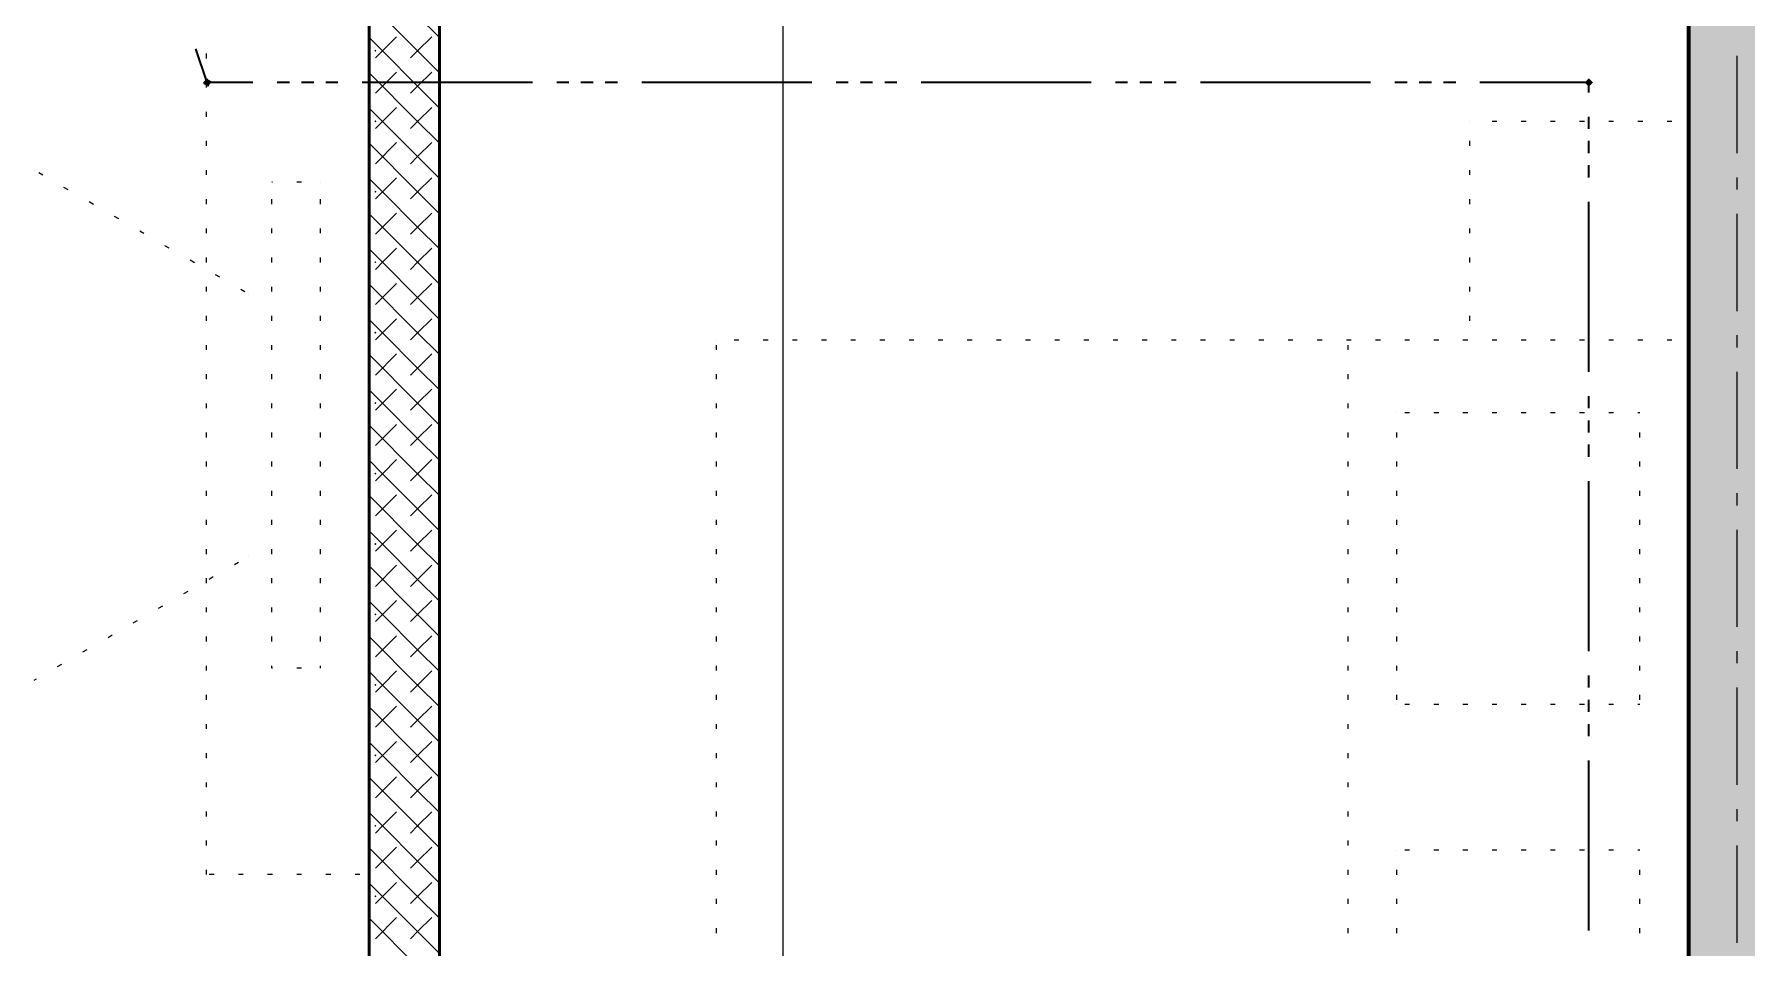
# Model space of a CAD drawing. Header units: millimetres. Extents: x 0 to 594, y 0 to 420.
# Drawn here: x 250.37 to 286.49, y 309.75 to 329.02 of the extents above; entities that cross this region are included whole.
import ezdxf

# ---------------------------------------------------------------- set-up
doc = ezdxf.new("R2010")
doc.units = ezdxf.units.MM
doc.header["$LTSCALE"] = 8
for name, color, linetype in [('PDF_Koty delkove', 7, 'Continuous'), ('PDF_Nabytek', 7, 'Continuous'), ('PDF_Osy hlavni', 7, 'Continuous'), ('PDF_Pozarni useky', 7, 'Continuous'), ('PDF_Pricky zdene', 7, 'Continuous'), ('PDF_Steny obvodove nosne', 7, 'Continuous')]:
    doc.layers.add(name, color=color, linetype=linetype)

msp = doc.modelspace()

# ---------------------------------------------------------------- linework, layer by layer
at = {"layer": 'PDF_Koty delkove', "lineweight": 18}
msp.add_lwpolyline([(266.168, 191.118), (266.168, 192.604), (266.168, 222.995), (266.168, 225.762), (266.168, 246.262), (266.168, 249.03), (266.168, 279.421), (266.168, 280.907), (266.168, 330.055), (266.168, 333.95)], dxfattribs=at)
at = {"layer": 'PDF_Nabytek', "lineweight": 13}
for points in [[(254.009, 328.515), (254.009, 328.618)], [(257.434, 328.515), (257.434, 328.618)], [(254.009, 327.9), (254.009, 328.003)], [(257.434, 327.9), (257.434, 328.003)], [(254.009, 327.285), (254.009, 327.388)], [(257.434, 327.285), (257.434, 327.388)], [(280.651, 327.185), (280.651, 327.185)], [(280.651, 327.185), (280.651, 327.185)], [(281.225, 327.185), (281.123, 327.185)], [(281.84, 327.185), (281.738, 327.185)], [(282.455, 327.185), (282.353, 327.185)], [(283.07, 327.185), (282.968, 327.185)], [(283.685, 327.185), (283.583, 327.185)], [(284.3, 327.185), (284.198, 327.185)], [(284.915, 327.185), (284.813, 327.185)], [(285.263, 327.185), (285.263, 327.185)], [(285.263, 327.185), (285.263, 327.185)], [(254.009, 326.67), (254.009, 326.773)], [(257.434, 326.67), (257.434, 326.773)], [(280.651, 326.67), (280.651, 326.773)], [(285.263, 326.67), (285.263, 326.773)], [(250.373, 326.156), (250.373, 326.156)], [(250.556, 326.05), (250.467, 326.101)], [(254.009, 326.055), (254.009, 326.158)], [(255.395, 325.904), (255.385, 325.904)], [(255.385, 325.904), (255.385, 325.904)], [(255.385, 325.904), (255.385, 325.904)], [(256.01, 325.904), (255.908, 325.904)], [(256.409, 325.904), (256.409, 325.904)], [(256.409, 325.904), (256.409, 325.904)], [(257.434, 326.055), (257.434, 326.158)], [(280.651, 326.055), (280.651, 326.158)], [(285.263, 326.055), (285.263, 326.158)], [(251.089, 325.743), (251, 325.794)], [(251.621, 325.435), (251.533, 325.486)], [(254.009, 325.44), (254.009, 325.543)], [(255.385, 325.44), (255.385, 325.543)], [(256.409, 325.44), (256.409, 325.543)], [(257.434, 325.44), (257.434, 325.543)], [(280.651, 325.44), (280.651, 325.543)], [(285.263, 325.44), (285.263, 325.543)], [(252.154, 325.128), (252.065, 325.179)], [(252.686, 324.82), (252.598, 324.871)], [(254.009, 324.825), (254.009, 324.928)], [(255.385, 324.825), (255.385, 324.928)], [(256.409, 324.825), (256.409, 324.928)], [(257.434, 324.825), (257.434, 324.928)], [(280.651, 324.825), (280.651, 324.928)], [(285.263, 324.825), (285.263, 324.928)], [(253.219, 324.513), (253.13, 324.564)], [(253.752, 324.205), (253.663, 324.256)], [(254.009, 324.21), (254.009, 324.313)], [(255.385, 324.21), (255.385, 324.313)], [(256.409, 324.21), (256.409, 324.313)], [(257.434, 324.21), (257.434, 324.313)], [(280.651, 324.21), (280.651, 324.313)], [(285.263, 324.21), (285.263, 324.313)], [(254.009, 323.595), (254.009, 323.698)], [(254.284, 323.898), (254.196, 323.949)], [(254.817, 323.59), (254.728, 323.641)], [(255.385, 323.595), (255.385, 323.698)], [(256.409, 323.595), (256.409, 323.698)], [(257.434, 323.595), (257.434, 323.698)], [(280.651, 323.595), (280.651, 323.698)], [(285.263, 323.595), (285.263, 323.698)], [(254.897, 323.544), (254.897, 323.544)], [(254.009, 322.98), (254.009, 323.083)], [(255.385, 322.98), (255.385, 323.083)], [(256.409, 322.98), (256.409, 323.083)], [(257.434, 322.98), (257.434, 323.083)], [(280.651, 322.98), (280.651, 323.083)], [(285.263, 322.98), (285.263, 323.083)], [(264.763, 322.573), (264.763, 322.573)], [(264.763, 322.573), (264.763, 322.573)], [(265.235, 322.573), (265.133, 322.573)], [(265.85, 322.573), (265.748, 322.573)], [(266.465, 322.573), (266.363, 322.573)], [(267.08, 322.573), (266.978, 322.573)], [(267.695, 322.573), (267.593, 322.573)], [(268.31, 322.573), (268.208, 322.573)], [(268.925, 322.573), (268.823, 322.573)], [(269.54, 322.573), (269.438, 322.573)], [(270.155, 322.573), (270.053, 322.573)], [(270.77, 322.573), (270.668, 322.573)], [(271.385, 322.573), (271.283, 322.573)], [(272, 322.573), (271.898, 322.573)], [(272.615, 322.573), (272.513, 322.573)], [(273.23, 322.573), (273.128, 322.573)], [(273.845, 322.573), (273.743, 322.573)], [(274.46, 322.573), (274.358, 322.573)], [(275.075, 322.573), (274.973, 322.573)], [(275.69, 322.573), (275.588, 322.573)], [(276.305, 322.573), (276.203, 322.573)], [(276.92, 322.573), (276.818, 322.573)], [(277.535, 322.573), (277.433, 322.573)], [(278.15, 322.573), (278.048, 322.573)], [(278.088, 322.573), (278.088, 322.573)], [(278.765, 322.573), (278.663, 322.573)], [(279.38, 322.573), (279.278, 322.573)], [(279.995, 322.573), (279.893, 322.573)], [(280.61, 322.573), (280.508, 322.573)], [(280.651, 322.573), (280.651, 322.573)], [(281.225, 322.573), (281.123, 322.573)], [(281.84, 322.573), (281.738, 322.573)], [(282.455, 322.573), (282.353, 322.573)], [(283.07, 322.573), (282.968, 322.573)], [(283.685, 322.573), (283.583, 322.573)], [(284.3, 322.573), (284.198, 322.573)], [(284.915, 322.573), (284.813, 322.573)], [(285.263, 322.573), (285.263, 322.573)], [(285.263, 322.573), (285.263, 322.573)], [(285.263, 322.573), (285.263, 322.573)], [(254.009, 322.365), (254.009, 322.468)], [(255.385, 322.365), (255.385, 322.468)], [(256.409, 322.365), (256.409, 322.468)], [(257.434, 322.365), (257.434, 322.468)], [(264.763, 322.365), (264.763, 322.468)], [(278.088, 322.365), (278.088, 322.468)], [(285.263, 322.365), (285.263, 322.468)], [(254.009, 321.75), (254.009, 321.853)], [(255.385, 321.75), (255.385, 321.853)], [(256.409, 321.75), (256.409, 321.853)], [(257.434, 321.75), (257.434, 321.853)], [(264.763, 321.75), (264.763, 321.853)], [(278.088, 321.75), (278.088, 321.853)], [(285.263, 321.75), (285.263, 321.853)], [(254.009, 321.135), (254.009, 321.238)], [(255.385, 321.135), (255.385, 321.238)], [(256.409, 321.135), (256.409, 321.238)], [(257.434, 321.135), (257.434, 321.238)], [(264.763, 321.135), (264.763, 321.238)], [(278.088, 321.135), (278.088, 321.238)], [(285.263, 321.135), (285.263, 321.238)], [(279.113, 321.035), (279.113, 321.035)], [(279.113, 321.035), (279.113, 321.035)], [(279.38, 321.035), (279.278, 321.035)], [(279.995, 321.035), (279.893, 321.035)], [(280.61, 321.035), (280.508, 321.035)], [(281.225, 321.035), (281.123, 321.035)], [(281.84, 321.035), (281.738, 321.035)], [(282.455, 321.035), (282.353, 321.035)], [(283.07, 321.035), (282.968, 321.035)], [(283.685, 321.035), (283.583, 321.035)], [(284.238, 321.035), (284.198, 321.035)], [(284.238, 321.035), (284.238, 321.035)], [(254.009, 320.52), (254.009, 320.623)], [(255.385, 320.52), (255.385, 320.623)], [(256.409, 320.52), (256.409, 320.623)], [(257.434, 320.52), (257.434, 320.623)], [(264.763, 320.52), (264.763, 320.623)], [(278.088, 320.52), (278.088, 320.623)], [(279.113, 320.52), (279.113, 320.623)], [(284.238, 320.52), (284.238, 320.623)], [(285.263, 320.52), (285.263, 320.623)], [(254.009, 319.905), (254.009, 320.008)], [(255.385, 319.905), (255.385, 320.008)], [(256.409, 319.905), (256.409, 320.008)], [(257.434, 319.905), (257.434, 320.008)], [(264.763, 319.905), (264.763, 320.008)], [(278.088, 319.905), (278.088, 320.008)], [(279.113, 319.905), (279.113, 320.008)], [(284.238, 319.905), (284.238, 320.008)], [(285.263, 319.905), (285.263, 320.008)], [(254.009, 319.29), (254.009, 319.393)], [(255.385, 319.29), (255.385, 319.393)], [(256.409, 319.29), (256.409, 319.393)], [(257.434, 319.29), (257.434, 319.393)], [(264.763, 319.29), (264.763, 319.393)], [(278.088, 319.29), (278.088, 319.393)], [(279.113, 319.29), (279.113, 319.393)], [(284.238, 319.29), (284.238, 319.393)], [(285.263, 319.29), (285.263, 319.393)], [(254.009, 318.675), (254.009, 318.778)], [(255.385, 318.675), (255.385, 318.778)], [(256.409, 318.675), (256.409, 318.778)], [(257.434, 318.675), (257.434, 318.778)], [(264.763, 318.675), (264.763, 318.778)], [(278.088, 318.675), (278.088, 318.778)], [(279.113, 318.675), (279.113, 318.778)], [(284.238, 318.675), (284.238, 318.778)], [(285.263, 318.675), (285.263, 318.778)], [(254.009, 318.06), (254.009, 318.163)], [(254.593, 317.839), (254.682, 317.89)], [(254.897, 318.014), (254.897, 318.014)], [(255.385, 318.06), (255.385, 318.163)], [(256.409, 318.06), (256.409, 318.163)], [(257.434, 318.06), (257.434, 318.163)], [(264.763, 318.06), (264.763, 318.163)], [(278.088, 318.06), (278.088, 318.163)], [(279.113, 318.06), (279.113, 318.163)], [(284.238, 318.06), (284.238, 318.163)], [(285.263, 318.06), (285.263, 318.163)], [(254.009, 317.445), (254.009, 317.548)], [(254.06, 317.531), (254.149, 317.582)], [(255.385, 317.445), (255.385, 317.548)], [(256.409, 317.445), (256.409, 317.548)], [(257.434, 317.445), (257.434, 317.548)], [(264.763, 317.445), (264.763, 317.548)], [(278.088, 317.445), (278.088, 317.548)], [(279.113, 317.445), (279.113, 317.548)], [(284.238, 317.445), (284.238, 317.548)], [(285.263, 317.445), (285.263, 317.548)], [(253.528, 317.224), (253.616, 317.275)], [(252.995, 316.916), (253.084, 316.967)], [(254.009, 316.83), (254.009, 316.933)], [(255.385, 316.83), (255.385, 316.933)], [(256.409, 316.83), (256.409, 316.933)], [(257.434, 316.83), (257.434, 316.933)], [(264.763, 316.83), (264.763, 316.933)], [(278.088, 316.83), (278.088, 316.933)], [(279.113, 316.83), (279.113, 316.933)], [(284.238, 316.83), (284.238, 316.933)], [(285.263, 316.83), (285.263, 316.933)], [(252.462, 316.609), (252.551, 316.66)], [(251.93, 316.301), (252.019, 316.352)], [(254.009, 316.215), (254.009, 316.318)], [(255.385, 316.215), (255.385, 316.318)], [(256.409, 316.215), (256.409, 316.318)], [(257.434, 316.215), (257.434, 316.318)], [(264.763, 316.215), (264.763, 316.318)], [(278.088, 316.215), (278.088, 316.318)], [(279.113, 316.215), (279.113, 316.318)], [(284.238, 316.215), (284.238, 316.318)], [(285.263, 316.215), (285.263, 316.318)], [(250.865, 315.686), (250.953, 315.737)], [(251.397, 315.994), (251.486, 316.045)], [(254.009, 315.6), (254.009, 315.703)], [(255.385, 315.654), (255.385, 315.703)], [(256.409, 315.654), (256.409, 315.703)], [(257.434, 315.6), (257.434, 315.703)], [(264.763, 315.6), (264.763, 315.703)], [(278.088, 315.6), (278.088, 315.703)], [(279.113, 315.6), (279.113, 315.703)], [(284.238, 315.6), (284.238, 315.703)], [(285.263, 315.6), (285.263, 315.703)], [(250.373, 315.402), (250.421, 315.43)], [(250.373, 315.402), (250.373, 315.402)], [(255.395, 315.654), (255.385, 315.654)], [(255.385, 315.654), (255.385, 315.654)], [(256.01, 315.654), (255.908, 315.654)], [(256.409, 315.654), (256.409, 315.654)], [(256.409, 315.654), (256.409, 315.654)], [(254.009, 314.985), (254.009, 315.088)], [(257.434, 314.985), (257.434, 315.088)], [(264.763, 314.985), (264.763, 315.088)], [(278.088, 314.985), (278.088, 315.088)], [(279.113, 314.985), (279.113, 315.088)], [(284.238, 314.985), (284.238, 315.088)], [(285.263, 314.985), (285.263, 315.088)], [(279.113, 314.885), (279.113, 314.885)], [(279.113, 314.885), (279.113, 314.885)], [(279.38, 314.885), (279.278, 314.885)], [(279.995, 314.885), (279.893, 314.885)], [(280.61, 314.885), (280.508, 314.885)], [(281.225, 314.885), (281.123, 314.885)], [(281.84, 314.885), (281.738, 314.885)], [(282.455, 314.885), (282.353, 314.885)], [(283.07, 314.885), (282.968, 314.885)], [(283.685, 314.885), (283.583, 314.885)], [(284.238, 314.885), (284.198, 314.885)], [(284.238, 314.885), (284.238, 314.885)], [(284.238, 314.885), (284.238, 314.885)], [(254.009, 314.37), (254.009, 314.473)], [(257.434, 314.37), (257.434, 314.473)], [(264.763, 314.37), (264.763, 314.473)], [(278.088, 314.37), (278.088, 314.473)], [(285.263, 314.37), (285.263, 314.473)], [(254.009, 313.755), (254.009, 313.858)], [(257.434, 313.755), (257.434, 313.858)], [(264.763, 313.755), (264.763, 313.858)], [(278.088, 313.755), (278.088, 313.858)], [(285.263, 313.755), (285.263, 313.858)], [(254.009, 313.14), (254.009, 313.243)], [(257.434, 313.14), (257.434, 313.243)], [(264.763, 313.14), (264.763, 313.243)], [(278.088, 313.14), (278.088, 313.243)], [(285.263, 313.14), (285.263, 313.243)], [(254.009, 312.525), (254.009, 312.628)], [(257.434, 312.525), (257.434, 312.628)], [(264.763, 312.525), (264.763, 312.628)], [(278.088, 312.525), (278.088, 312.628)], [(285.263, 312.525), (285.263, 312.628)], [(254.009, 311.91), (254.009, 312.013)], [(257.434, 311.91), (257.434, 312.013)], [(264.763, 311.91), (264.763, 312.013)], [(278.088, 311.91), (278.088, 312.013)], [(279.113, 311.81), (279.113, 311.81)], [(279.113, 311.81), (279.113, 311.81)], [(279.38, 311.81), (279.278, 311.81)], [(279.995, 311.81), (279.893, 311.81)], [(280.61, 311.81), (280.508, 311.81)], [(281.225, 311.81), (281.123, 311.81)], [(281.84, 311.81), (281.738, 311.81)], [(282.455, 311.81), (282.353, 311.81)], [(283.07, 311.81), (282.968, 311.81)], [(283.685, 311.81), (283.583, 311.81)], [(284.238, 311.81), (284.198, 311.81)], [(284.238, 311.81), (284.238, 311.81)], [(284.238, 311.81), (284.238, 311.81)], [(285.263, 311.91), (285.263, 312.013)], [(254.009, 311.298), (254.009, 311.398)], [(257.434, 311.298), (257.434, 311.398)], [(264.763, 311.295), (264.763, 311.398)], [(278.088, 311.295), (278.088, 311.398)], [(279.113, 311.295), (279.113, 311.398)], [(284.238, 311.295), (284.238, 311.398)], [(285.263, 311.295), (285.263, 311.398)], [(254.009, 311.298), (254.009, 311.298)], [(254.165, 311.298), (254.063, 311.298)], [(254.78, 311.298), (254.678, 311.298)], [(255.395, 311.298), (255.293, 311.298)], [(256.01, 311.298), (255.908, 311.298)], [(256.625, 311.298), (256.523, 311.298)], [(257.24, 311.298), (257.138, 311.298)], [(257.434, 311.298), (257.434, 311.298)], [(257.434, 311.298), (257.434, 311.298)], [(264.763, 310.68), (264.763, 310.783)], [(278.088, 310.68), (278.088, 310.783)], [(279.113, 310.68), (279.113, 310.783)], [(284.238, 310.68), (284.238, 310.783)], [(285.263, 310.68), (285.263, 310.783)], [(264.763, 310.065), (264.763, 310.168)], [(278.088, 310.065), (278.088, 310.168)], [(279.113, 310.065), (279.113, 310.168)], [(284.238, 310.065), (284.238, 310.168)], [(285.263, 310.065), (285.263, 310.168)]]:
    msp.add_lwpolyline(points, dxfattribs=at)
at = {"layer": 'PDF_Osy hlavni', "lineweight": 18}
for points in [[(286.288, 326.517), (286.288, 328.567)], [(286.288, 325.748), (286.288, 326.004)], [(286.288, 323.185), (286.288, 325.235)], [(286.288, 322.417), (286.288, 322.673)], [(286.288, 319.854), (286.288, 321.904)], [(286.288, 319.085), (286.288, 319.342)], [(286.288, 316.523), (286.288, 318.573)], [(286.288, 315.754), (286.288, 316.01)], [(286.288, 313.192), (286.288, 315.242)], [(286.288, 312.423), (286.288, 312.679)], [(286.288, 309.86), (286.288, 311.91)]]:
    msp.add_lwpolyline(points, dxfattribs=at)
at = {"layer": 'PDF_Pozarni useky', "lineweight": 35}
for points in [[(254.985, 328.005), (254.02, 328.005), (253.783, 328.714)], [(255.754, 328.005), (255.498, 328.005)], [(256.267, 328.005), (256.01, 328.005)], [(256.779, 328.005), (256.523, 328.005)], [(260.879, 328.005), (257.292, 328.005)], [(261.648, 328.005), (261.392, 328.005)], [(262.16, 328.005), (261.904, 328.005)], [(262.673, 328.005), (262.417, 328.005)], [(266.773, 328.005), (263.185, 328.005)], [(267.542, 328.005), (267.285, 328.005)], [(268.054, 328.005), (267.798, 328.005)], [(268.567, 328.005), (268.31, 328.005)], [(272.667, 328.005), (269.079, 328.005)], [(273.435, 328.005), (273.179, 328.005)], [(273.948, 328.005), (273.691, 328.005)], [(274.46, 328.005), (274.204, 328.005)], [(278.56, 328.005), (274.973, 328.005)], [(279.329, 328.005), (279.073, 328.005)], [(279.841, 328.005), (279.585, 328.005)], [(280.354, 328.005), (280.098, 328.005)], [(283.162, 327.798), (283.162, 328.005), (280.866, 328.005)], [(283.162, 327.029), (283.162, 327.285)], [(283.162, 326.517), (283.162, 326.773)], [(283.162, 326.004), (283.162, 326.26)], [(283.162, 321.904), (283.162, 325.492)], [(283.162, 321.135), (283.162, 321.392)], [(283.162, 320.623), (283.162, 320.879)], [(283.162, 320.11), (283.162, 320.367)], [(283.162, 316.01), (283.162, 319.598)], [(283.162, 315.242), (283.162, 315.498)], [(283.162, 314.729), (283.162, 314.985)], [(283.162, 314.217), (283.162, 314.473)], [(283.162, 310.117), (283.162, 313.704)]]:
    msp.add_lwpolyline(points, dxfattribs=at)
at = {"layer": 'PDF_Pozarni useky', "lineweight": 35, "transparency": 33554559}
for points in [[(254.11, 328.005), (254.02, 327.916), (254.02, 328.095), (253.93, 328.005)], [(254.049, 327.92), (253.935, 327.977), (254.105, 328.034), (253.992, 328.09)], [(283.251, 328.005), (283.162, 327.916), (283.162, 328.095), (283.072, 328.005)], [(283.162, 327.916), (283.072, 328.005), (283.251, 328.005), (283.162, 328.095)]]:
    msp.add_solid(points, dxfattribs=at)
at = {"layer": 'PDF_Pricky zdene', "lineweight": 50}
msp.add_lwpolyline([(258.92, 280.907), (258.92, 330.055), (258.92, 330.209), (257.434, 330.209), (257.434, 330.055), (257.434, 280.907), (257.434, 280.907)], close=True, dxfattribs=at)
at = {"layer": 'PDF_Pricky zdene', "lineweight": 9}
for points in [[(258.92, 328.954), (258.459, 329.415), (257.716, 330.158), (257.665, 330.209)], [(258.92, 328.211), (258.459, 328.671), (257.434, 329.697)], [(258.92, 327.467), (258.459, 327.928), (257.716, 328.671), (257.434, 328.954)], [(257.716, 328.671), (258.014, 328.969)], [(258.459, 328.671), (258.757, 328.969)], [(257.568, 328.523), (257.716, 328.671)], [(258.311, 328.523), (258.459, 328.671)], [(258.92, 326.724), (258.459, 327.185), (257.434, 328.211)], [(257.568, 327.78), (258.014, 328.226)], [(258.459, 327.928), (258.757, 328.226)], [(258.311, 327.78), (258.459, 327.928)], [(258.92, 325.981), (258.459, 326.442), (257.716, 327.185), (257.434, 327.467)], [(257.716, 327.185), (258.014, 327.482)], [(258.459, 327.185), (258.757, 327.482)], [(257.568, 327.037), (257.716, 327.185)], [(258.311, 327.037), (258.459, 327.185)], [(258.92, 325.238), (258.459, 325.699), (257.434, 326.724)], [(257.568, 326.293), (258.014, 326.739)], [(258.459, 326.442), (258.757, 326.739)], [(258.311, 326.293), (258.459, 326.442)], [(258.92, 324.495), (258.459, 324.956), (257.716, 325.699), (257.434, 325.981)], [(257.716, 325.699), (258.014, 325.996)], [(258.459, 325.699), (258.757, 325.996)], [(257.568, 325.55), (257.716, 325.699)], [(258.311, 325.55), (258.459, 325.699)], [(258.92, 323.752), (258.459, 324.213), (257.434, 325.238)], [(257.568, 324.807), (258.014, 325.253)], [(258.459, 324.956), (258.757, 325.253)], [(258.311, 324.807), (258.459, 324.956)], [(258.92, 323.009), (258.459, 323.47), (257.716, 324.213), (257.434, 324.495)], [(257.716, 324.213), (258.014, 324.51)], [(258.459, 324.213), (258.757, 324.51)], [(257.568, 324.064), (257.716, 324.213)], [(258.311, 324.064), (258.459, 324.213)], [(258.92, 322.266), (258.459, 322.727), (257.434, 323.752)], [(257.568, 323.321), (258.014, 323.767)], [(258.459, 323.47), (258.757, 323.767)], [(258.311, 323.321), (258.459, 323.47)], [(258.92, 321.522), (258.459, 321.983), (257.716, 322.727), (257.434, 323.009)], [(257.716, 322.727), (258.014, 323.024)], [(258.459, 322.727), (258.757, 323.024)], [(257.568, 322.578), (257.716, 322.727)], [(258.311, 322.578), (258.459, 322.727)], [(258.92, 320.779), (258.459, 321.24), (257.434, 322.266)], [(257.568, 321.835), (258.014, 322.281)], [(258.459, 321.983), (258.757, 322.281)], [(258.311, 321.835), (258.459, 321.983)], [(258.92, 320.036), (258.459, 320.497), (257.716, 321.24), (257.434, 321.522)], [(257.716, 321.24), (258.014, 321.538)], [(258.459, 321.24), (258.757, 321.538)], [(257.568, 321.092), (257.716, 321.24)], [(258.311, 321.092), (258.459, 321.24)], [(258.92, 319.293), (258.459, 319.754), (257.434, 320.779)], [(257.568, 320.349), (258.014, 320.794)], [(258.459, 320.497), (258.757, 320.794)], [(258.311, 320.349), (258.459, 320.497)], [(258.459, 319.011), (257.716, 319.754), (257.434, 320.036)], [(257.716, 319.754), (258.014, 320.051)], [(258.459, 319.754), (258.757, 320.051)], [(257.568, 319.605), (257.716, 319.754)], [(258.311, 319.605), (258.459, 319.754)], [(257.568, 318.862), (258.014, 319.308)], [(258.459, 319.011), (258.757, 319.308)], [(258.92, 317.807), (258.459, 318.268), (257.434, 319.293)], [(258.92, 318.55), (258.459, 319.011), (258.311, 318.862)], [(258.459, 317.525), (257.716, 318.268), (257.434, 318.55)], [(257.568, 318.119), (257.716, 318.268)], [(257.716, 318.268), (258.014, 318.565)], [(258.311, 318.119), (258.459, 318.268)], [(258.459, 318.268), (258.757, 318.565)], [(258.92, 316.321), (258.459, 316.782), (257.434, 317.807)], [(257.568, 317.376), (258.014, 317.822)], [(258.92, 317.064), (258.459, 317.525), (258.311, 317.376)], [(258.459, 317.525), (258.757, 317.822)], [(258.459, 316.038), (257.716, 316.782), (257.434, 317.064)], [(257.568, 316.633), (257.716, 316.782)], [(257.716, 316.782), (258.014, 317.079)], [(258.311, 316.633), (258.459, 316.782)], [(258.459, 316.782), (258.757, 317.079)], [(258.92, 314.834), (258.459, 315.295), (257.434, 316.321)], [(257.568, 315.89), (258.014, 316.336)], [(258.459, 316.038), (258.757, 316.336)], [(258.311, 315.89), (258.459, 316.038)], [(258.92, 315.578), (258.459, 316.038)], [(258.311, 314.404), (258.459, 314.552), (257.716, 315.295), (257.434, 315.578)], [(257.716, 315.295), (258.014, 315.593)], [(258.459, 315.295), (258.757, 315.593)], [(257.568, 315.147), (257.716, 315.295)], [(258.311, 315.147), (258.459, 315.295)], [(258.92, 313.348), (258.459, 313.809), (257.434, 314.834)], [(257.568, 314.404), (258.014, 314.849)], [(258.459, 314.552), (258.757, 314.849)], [(258.92, 314.091), (258.459, 314.552)], [(258.459, 313.066), (257.716, 313.809), (257.434, 314.091)], [(257.716, 313.809), (258.014, 314.106)], [(258.459, 313.809), (258.757, 314.106)], [(257.568, 313.66), (257.716, 313.809)], [(258.311, 313.66), (258.459, 313.809)], [(258.92, 311.862), (258.459, 312.323), (257.434, 313.348)], [(257.568, 312.917), (258.014, 313.363)], [(258.459, 313.066), (258.757, 313.363)], [(258.311, 312.917), (258.459, 313.066)], [(258.92, 312.605), (258.459, 313.066)], [(258.92, 311.119), (258.459, 311.58), (257.716, 312.323), (257.434, 312.605)], [(257.716, 312.323), (258.014, 312.62)], [(258.459, 312.323), (258.757, 312.62)], [(257.568, 312.174), (257.716, 312.323)], [(258.311, 312.174), (258.459, 312.323)], [(258.92, 310.376), (258.459, 310.837), (257.434, 311.862)], [(257.568, 311.431), (258.014, 311.877)], [(258.459, 311.58), (258.757, 311.877)], [(258.311, 311.431), (258.459, 311.58)], [(258.92, 309.633), (258.459, 310.094), (257.716, 310.837), (257.434, 311.119)], [(257.716, 310.837), (258.014, 311.134)], [(258.459, 310.837), (258.757, 311.134)], [(257.568, 310.688), (257.716, 310.837)], [(258.311, 310.688), (258.459, 310.837)], [(258.92, 308.889), (258.459, 309.35), (257.434, 310.376)], [(257.568, 309.945), (258.014, 310.391)], [(258.459, 310.094), (258.757, 310.391)], [(258.311, 309.945), (258.459, 310.094)]]:
    msp.add_lwpolyline(points, dxfattribs=at)
at = {"layer": 'PDF_Pricky zdene', "lineweight": 9, "transparency": 33554559}
for points in [[(257.568, 328.651), (257.545, 328.674), (257.591, 328.674), (257.568, 328.698)], [(258.459, 328.648), (258.436, 328.671), (258.483, 328.671), (258.459, 328.695)], [(257.568, 327.165), (257.545, 327.188), (257.591, 327.188), (257.568, 327.211)], [(258.459, 327.162), (258.436, 327.185), (258.483, 327.185), (258.459, 327.208)], [(257.568, 325.679), (257.545, 325.702), (257.591, 325.702), (257.568, 325.725)], [(258.459, 325.676), (258.436, 325.699), (258.483, 325.699), (258.459, 325.722)], [(257.568, 324.193), (257.545, 324.216), (257.591, 324.216), (257.568, 324.239)], [(258.459, 324.19), (258.436, 324.213), (258.483, 324.213), (258.459, 324.236)], [(257.568, 322.706), (257.545, 322.729), (257.591, 322.729), (257.568, 322.753)], [(258.459, 322.703), (258.436, 322.727), (258.483, 322.727), (258.459, 322.75)], [(257.568, 321.22), (257.545, 321.243), (257.591, 321.243), (257.568, 321.266)], [(258.459, 321.217), (258.436, 321.24), (258.483, 321.24), (258.459, 321.263)], [(257.568, 319.734), (257.545, 319.757), (257.591, 319.757), (257.568, 319.78)], [(258.459, 319.731), (258.436, 319.754), (258.483, 319.754), (258.459, 319.777)], [(257.568, 318.248), (257.545, 318.271), (257.591, 318.271), (257.568, 318.294)], [(258.459, 318.245), (258.436, 318.268), (258.483, 318.268), (258.459, 318.291)], [(257.568, 316.761), (257.545, 316.785), (257.591, 316.785), (257.568, 316.808)], [(258.459, 316.759), (258.436, 316.782), (258.483, 316.782), (258.459, 316.805)], [(257.568, 315.275), (257.545, 315.298), (257.591, 315.298), (257.568, 315.321)], [(258.459, 315.272), (258.436, 315.295), (258.483, 315.295), (258.459, 315.318)], [(257.568, 313.789), (257.545, 313.812), (257.591, 313.812), (257.568, 313.835)], [(258.459, 313.786), (258.436, 313.809), (258.483, 313.809), (258.459, 313.832)], [(257.568, 312.303), (257.545, 312.326), (257.591, 312.326), (257.568, 312.349)], [(258.459, 312.3), (258.436, 312.323), (258.483, 312.323), (258.459, 312.346)], [(257.568, 310.817), (257.545, 310.84), (257.591, 310.84), (257.568, 310.863)], [(258.459, 310.814), (258.436, 310.837), (258.483, 310.837), (258.459, 310.86)]]:
    msp.add_solid(points, dxfattribs=at)
at = {"layer": 'PDF_Steny obvodove nosne', "lineweight": 70}
msp.add_lwpolyline([(287.313, 332.464), (285.263, 332.464), (285.263, 330.055), (285.263, 250.926), (285.263, 248.312), (287.313, 248.312), (287.313, 250.926), (287.313, 330.055), (287.313, 330.209)], dxfattribs=at)
at = {"layer": 'PDF_Steny obvodove nosne', "color": 9, "lineweight": 9, "true_color": 0xc0c0c0, "transparency": 33554559}
msp.add_solid([(287.313, 248.312), (287.313, 332.464), (285.263, 248.312), (285.263, 332.464)], dxfattribs=at)

doc.saveas('drawing.dxf')
